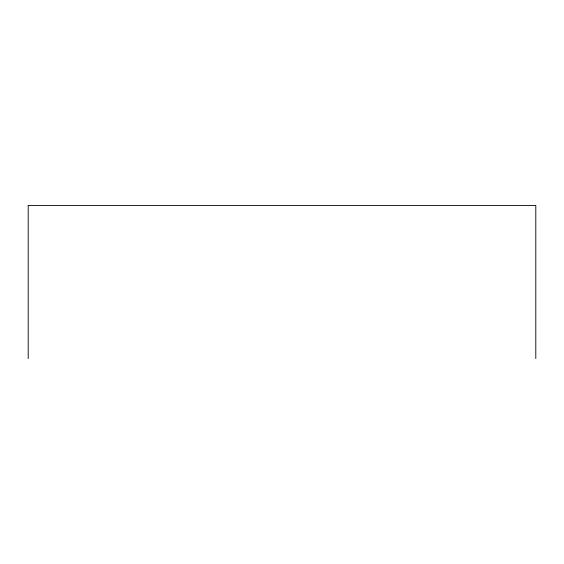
<?xml version="1.0" encoding="UTF-8"?>
<svg xmlns="http://www.w3.org/2000/svg" width="564" height="564" viewBox="0 0 564 564"><rect width="100%" height="100%" fill="white"/><g stroke="black" fill="none" stroke-linecap="round" stroke-linejoin="round"><path stroke-width="0.85" d="M535.8 358.577L535.8 205.423L28.2 205.423L28.2 358.577"/></g></svg>
